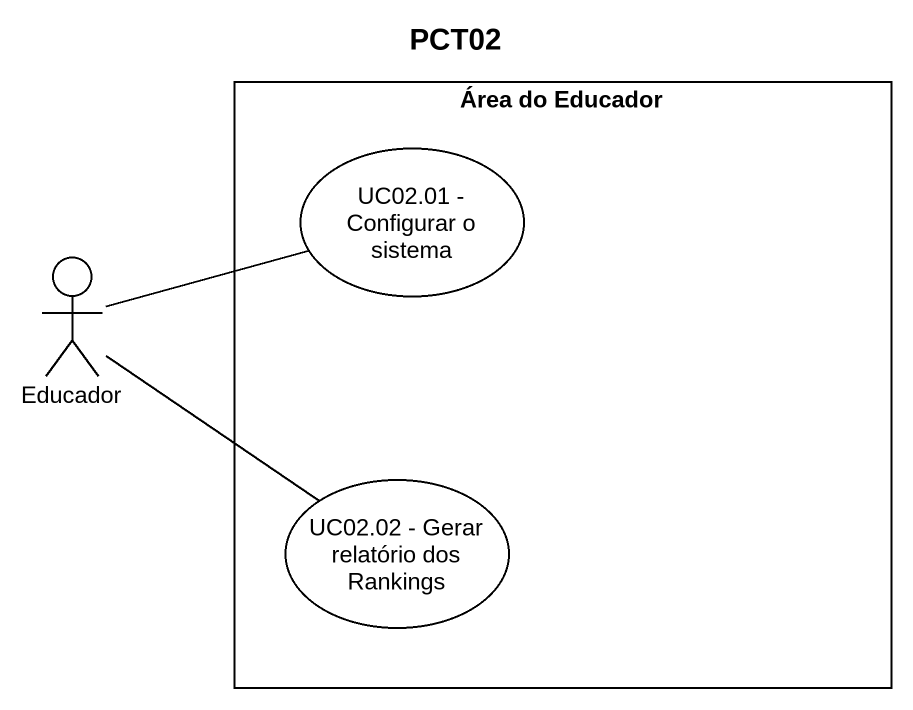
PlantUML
@startuml
title PCT02
rectangle "Área do Educador" as Área_do_Educador {
  usecase "UC02.01 - Configurar o sistema" as UC02_01_Configurar_o_sistema
  usecase "UC02.02 - Gerar relatório dos Rankings" as UC02_02_Gerar_relatório_dos
}
actor Educador
Educador -right- UC02_01_Configurar_o_sistema
Educador -- UC02_02_Gerar_relatório_dos
@enduml
